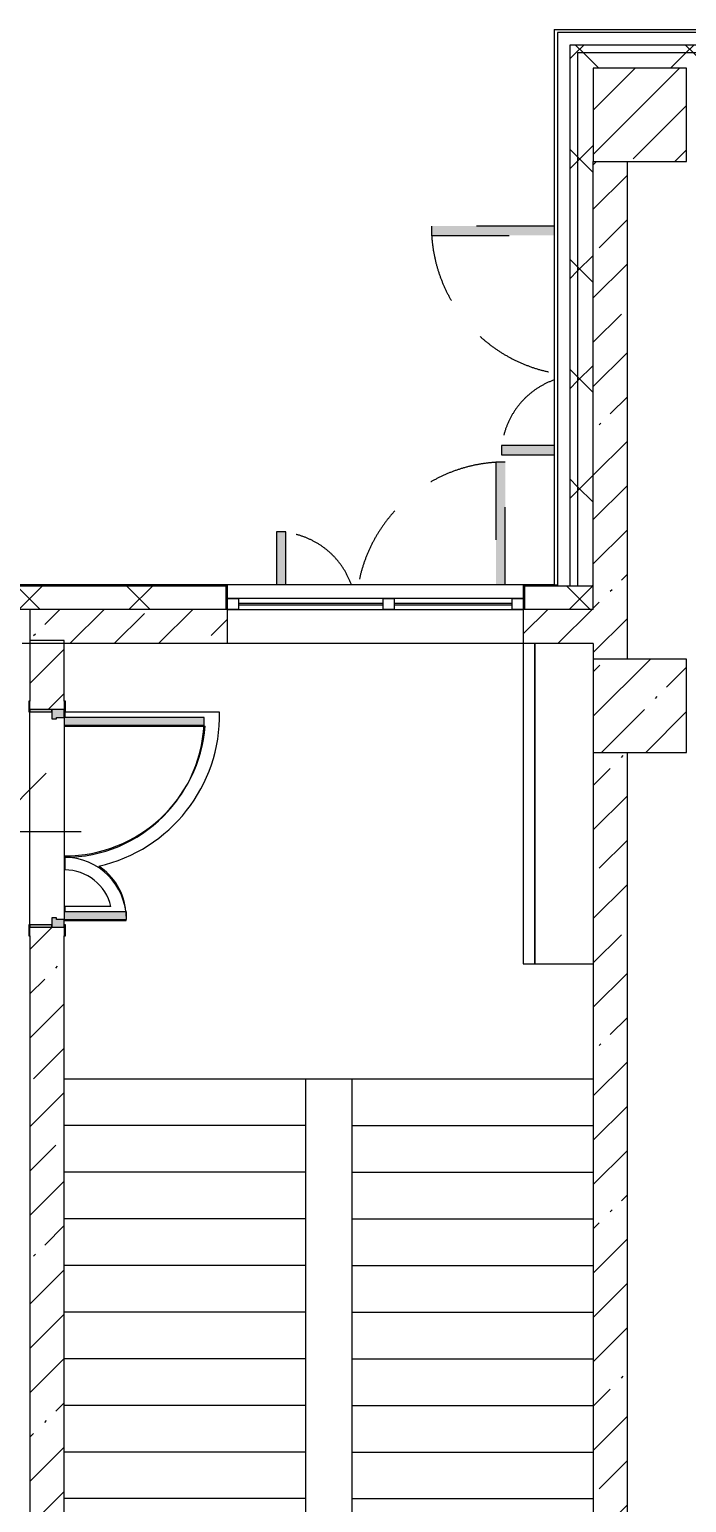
# Model space of a CAD drawing. Header units: millimetres. Extents: x 81633 to 280618, y -8553 to 29000.
# Drawn here: x 184039 to 188262, y 17875 to 27350 of the extents above; entities that cross this region are included whole.
import ezdxf

# ---------------------------------------------------------------- set-up
doc = ezdxf.new("R2010")
doc.units = ezdxf.units.MM
doc.linetypes.add('200_ШТРИХ__ш1_п0_6_', pattern=[800, 500, -300])
for name, color, linetype, lineweight in [('A-ANNO-DIMS', 7, 'Continuous', 9), ('A-ANNO-DIMS-500', 7, 'Continuous', 9), ('A-DETL-MBND-1', 7, '200_ШТРИХ__ш1_п0_6_', 9), ('A-GLAZ-3', 7, 'Continuous', 5), ('A-WALL', 7, 'Continuous', 9), ('A-WALL-2', 7, 'Continuous', 5), ('I-WALL-5', 7, 'Continuous', 5), ('S-COLS-2', 7, 'Continuous', 5), ('S-STRS-2', 7, 'Continuous', 5)]:
    doc.layers.add(name, color=color, linetype=linetype, lineweight=lineweight)
for name, color, linetype, lineweight, true_color in [('A-DOOR-4', 7, 'Continuous', 5, 0xe2e2e2), ('A-DOOR-5', 7, 'Continuous', 5, 0xaaaaaa), ('A-DOOR-FRAM-2', 7, 'Continuous', 5, 0xe2e2e2), ('A-DOOR-FRAM-4', 7, 'Continuous', 5, 0xaaaaaa), ('A-FLOR-2', 7, 'Continuous', 5, 0xaaaaaa)]:
    doc.layers.add(name, color=color, linetype=linetype, lineweight=lineweight, true_color=true_color)
doc.styles.add('ISOCPEUR_2', font='isocpeur.ttf', dxfattribs={"width": 0.9, "height": 1000})
doc.dimstyles.new('ISO-2_0_0_9К_Средний_округл2_1', dxfattribs={"dimscale": 304.8, "dimtxt": 995.981176, "dimasz": 2.46063, "dimexe": 1.968504, "dimexo": 0, "dimgap": 0, "dimtad": 1, "dimdec": 0, "dimrnd": 10, "dimzin": 0, "dimdsep": 46, "dimtxsty": 'ISOCPEUR_2', "dimblk1": 'OBLIQUE', "dimblk2": 'OBLIQUE', "dimsah": 1, "dimcen": 0.09, "dimdle": 1.968504, "dimazin": 0, "dimtfac": 1, "dimtdec": 4, "dimtix": 1, "dimtmove": 0, "dimatfit": 3, "dimfxl": 1, "dimtvp": 1, "dimtolj": 1, "dimtzin": 0, "dimarcsym": 2})
pattern_1 = [(45, (145501.93, 0), (-285.123, 285.123), []), (45, (145787.05, 0), (-285.123, 285.123), [504.031, -100.806, 16.764, -84.042])]
pattern_2 = [(45, (145501.93, 0), (-353.5534, 353.5534), []), (135, (145501.93, 0), (-353.5534, -353.5534), [])]

# ---------------------------------------------------------------- blocks, each defined once
blk = doc.blocks.new('BSC_Колонна _Прямоугольная - 600х600-V111-2_3_3_птичка')
at = {"layer": 'S-COLS-2'}
h = blk.add_hatch(dxfattribs=at)
h.set_pattern_fill('FP_94', color=256, style=0, pattern_type=2)
h.set_pattern_definition([(45, (-42460, -26800), (-285.123, 285.123), []), (45, (-42174.88, -26800), (-285.123, 285.123), [504.031, -100.806, 16.764, -84.042])])
h.paths.add_polyline_path([(-300, -300), (300, -300), (300, 300), (-300, 300), (-300, 143.4)])
for p, q in [((300, 300), (-300, 300)), ((-300, 300), (-300, -300)), ((300, -300), (300, 300)), ((-300, -300), (300, -300))]:
    blk.add_line(p, q, dxfattribs=at)
blk = doc.blocks.new('BSC_Колонна _Прямоугольная - 600х600-V125-2_3_3_птичка')
at = {"layer": 'S-COLS-2'}
h = blk.add_hatch(dxfattribs=at)
h.set_pattern_fill('FP_105', color=256, style=0, pattern_type=2)
h.set_pattern_definition([(45, (-42460, -23000), (-285.123, 285.123), []), (45, (-42174.88, -23000), (-285.123, 285.123), [504.031, -100.806, 16.764, -84.042])])
h.paths.add_polyline_path([(-300, -300), (300, -300), (300, 300), (-300, 300)])
for p, q in [((300, 300), (-300, 300)), ((-300, 300), (-300, -300)), ((300, -300), (300, 300)), ((-300, -300), (300, -300))]:
    blk.add_line(p, q, dxfattribs=at)
blk = doc.blocks.new('120_Окно_СКБ_2Ст - 120_Окно_СКБ_2Ст 1900х2400 глухое-23537524-2_3_3_птичка')
at = {"layer": 'A-GLAZ-3'}
for p, q in [((-950, 5), (-950, 75)), ((-950, 75), (-880, 75)), ((950, 75), (-950, 75)), ((-880, 5), (-950, 5)), ((-950, 5), (950, 5)), ((-880, 75), (-880, 5)), ((-120, 45), (-880, 45)), ((-120, 35), (-880, 35)), ((-120, 5), (-120, 75)), ((-120, 75), (-50, 75)), ((-50, 5), (-120, 5)), ((-50, 75), (-50, 5)), ((880, 45), (-50, 45)), ((880, 35), (-50, 35)), ((880, 5), (880, 75)), ((880, 75), (950, 75)), ((950, 5), (880, 5)), ((950, 75), (950, 5))]:
    blk.add_line(p, q, dxfattribs=at)
blk = doc.blocks.new('110_Дверь_СКБ_2Ст_Наружная - ДН-1_л__ Двухстворчатая 1350 х3200 _ЛК_ в свету с верхним остеклением 2-22448815-2_3_3_птичка')
at = {"layer": 'A-DETL-MBND-1'}
for points in [[(754.5, 79.3), (754.5, 869), (694.5, 869), (694.5, 79.3)], [(-655.5, 79.3), (-655.5, 419), (-715.5, 419), (-715.5, 79.3)]]:
    blk.add_hatch(color=256, dxfattribs=at).paths.add_polyline_path(points)
for p, q in [((754.5, 869), (694.5, 869)), ((694.5, 869), (694.5, 79.3)), ((754.5, 79.3), (754.5, 869)), ((-715.5, 419), (-715.5, 79.3)), ((-655.5, 419), (-715.5, 419)), ((-655.5, 79.3), (-655.5, 419))]:
    blk.add_line(p, q, dxfattribs=at)
for centre, radius, start, end in [((754.5, -91), 960, 90, 169.72024), ((-715.5, -91), 510, 19.63052, 90)]:
    blk.add_arc(centre, radius, start, end, dxfattribs=at)
blk = doc.blocks.new('110_Дверь_СКБ_2Ст - Д-1 Лестничная клетка EIS60-24280000-2_3_3_птичка')
at = {"layer": 'A-DOOR-4'}
for points in [[(-637.5, 1010), (-637.5, 110), (-587.5, 110), (-587.5, 1010)], [(612.5, 510), (612.5, 110), (662.5, 110), (662.5, 510)], [(712.5, 30), (697.5, 30), (697.5, -110), (712.5, -110)]]:
    blk.add_hatch(color=256, dxfattribs=at).paths.add_polyline_path(points)
h = blk.add_hatch(color=256, dxfattribs=at)
h.paths.add_polyline_path([(662.5, 110), (662.5, 60), (652.5, 60), (652.5, 30), (712.5, 30), (712.5, 110)])
h.paths.add_polyline_path([(-637.5, 110), (-687.5, 110), (-687.5, 30), (-627.5, 30), (-627.5, 60), (-637.5, 60)])
at = {"layer": 'A-DOOR-FRAM-2'}
for points in [[(-742.5, 118), (-742.5, 110), (-672.5, 110), (-672.5, 118)], [(697.5, 118), (697.5, 110), (767.5, 110), (767.5, 118)], [(-672.5, 30), (-687.5, 30), (-687.5, -110), (-672.5, -110)], [(-672.5, -110), (-742.5, -110), (-742.5, -118), (-672.5, -118)], [(697.5, -110), (697.5, -118), (767.5, -118), (767.5, -110)]]:
    blk.add_hatch(color=256, dxfattribs=at).paths.add_polyline_path(points)
at = {"layer": 'A-DOOR-5'}
for p, q in [((-637.5, 1010), (-637.5, 110)), ((-587.5, 1010), (-637.5, 1010)), ((-587.5, 110), (-587.5, 1010)), ((662.5, 510), (612.5, 510)), ((612.5, 510), (612.5, 110)), ((662.5, 110), (662.5, 510)), ((-637.5, 110), (-587.5, 110)), ((612.5, 110), (662.5, 110))]:
    blk.add_line(p, q, dxfattribs=at)
for centre, radius, start, end in [((-637.5, 110), 900, 0, 90), ((662.5, 110), 400, 90, 180)]:
    blk.add_arc(centre, radius, start, end, dxfattribs=at)
at = {"layer": 'A-DOOR-FRAM-4'}
for p, q in [((-672.5, 118), (-742.5, 118)), ((-742.5, 118), (-742.5, 110)), ((-742.5, 110), (-672.5, 110)), ((-637.5, 110), (-687.5, 110)), ((-687.5, 110), (-687.5, 30)), ((-672.5, 110), (-672.5, 118)), ((-637.5, 60), (-637.5, 110)), ((662.5, 110), (662.5, 60)), ((712.5, 110), (662.5, 110)), ((767.5, 118), (697.5, 118)), ((697.5, 118), (697.5, 110)), ((697.5, 110), (767.5, 110)), ((712.5, 30), (712.5, 110)), ((767.5, 110), (767.5, 118)), ((-687.5, 30), (-627.5, 30)), ((-672.5, 30), (-687.5, 30)), ((-687.5, 30), (-687.5, -110)), ((-672.5, -110), (-672.5, 30)), ((-627.5, 60), (-637.5, 60)), ((-627.5, 30), (-627.5, 60)), ((662.5, 60), (652.5, 60)), ((652.5, 60), (652.5, 30)), ((652.5, 30), (712.5, 30)), ((712.5, 30), (697.5, 30)), ((697.5, 30), (697.5, -110)), ((712.5, -110), (712.5, 30)), ((-672.5, -110), (-742.5, -110)), ((-742.5, -110), (-742.5, -118)), ((-742.5, -118), (-672.5, -118)), ((-687.5, -110), (-672.5, -110)), ((-672.5, -118), (-672.5, -110)), ((697.5, -110), (712.5, -110)), ((767.5, -110), (697.5, -110)), ((697.5, -110), (697.5, -118)), ((697.5, -118), (767.5, -118)), ((767.5, -118), (767.5, -110))]:
    blk.add_line(p, q, dxfattribs=at)
blk = doc.blocks.new('110_Дверь_СКБ_2Ст_Наружная - ДН-1_л__ Двухстворчатая 1350 х3200 _ЛК_ в свету с верхним остеклением EI30-23529464-2_3_3_птичка')
at = {"layer": 'A-DETL-MBND-1'}
for points in [[(694.5, 915), (694.5, 125), (754.5, 125), (754.5, 915)], [(-715.5, 125), (-655.5, 125), (-655.5, 465), (-715.5, 465)]]:
    blk.add_hatch(color=256, dxfattribs=at).paths.add_polyline_path(points)
for p, q in [((754.5, 915), (694.5, 915)), ((694.5, 915), (694.5, 125)), ((754.5, 125), (754.5, 915)), ((-715.5, 465), (-715.5, 125)), ((-655.5, 465), (-715.5, 465)), ((-655.5, 125), (-655.5, 465))]:
    blk.add_line(p, q, dxfattribs=at)
for centre, radius, start, end in [((754.5, -45), 960, 90, 169.73704), ((-715.5, -45), 510, 19.59844, 90)]:
    blk.add_arc(centre, radius, start, end, dxfattribs=at)
blk = doc.blocks.new('Зашивка приборов отопления28 - Зашивка приборов отопления-33322877-2_3_3_птичка')
at = {"layer": 'A-WALL-2'}
for p, q in [((75401, 485.9), (73341, 485.9)), ((73341, 485.9), (73341, 410.9)), ((73341, 410.9), (73341, 35.9)), ((73341, 410.9), (75401, 410.9)), ((75401, 410.9), (73341.4, 410.9)), ((73341.4, 410.9), (73341.4, 35.9))]:
    blk.add_line(p, q, dxfattribs=at)
blk = doc.blocks.new('DIMBLOCK75-2_3_3_птичка')
at = {"layer": 'A-ANNO-DIMS-500'}
for p, q in [((183771.9, 22721.3), (183771.9, 21591)), ((183771.9, 22191), (183771.9, 22721.3)), ((179111.9, 22600), (179111.9, 21591)), ((179111.9, 22191), (179111.9, 22600)), ((178511.9, 22191), (184371.9, 22191))]:
    blk.add_line(p, q, dxfattribs=at)
at = {"layer": 'A-ANNO-DIMS-500', "lineweight": 20}
for p, q in [((179111.9, 22191), (179486.9, 22566)), ((183771.9, 22191), (184146.9, 22566)), ((179111.9, 22191), (178736.9, 21816)), ((183771.9, 22191), (183396.9, 21816))]:
    blk.add_line(p, q, dxfattribs=at)
at = {"layer": 'A-ANNO-DIMS-500', "color": 0, "insert": (180129.9, 23497.4), "char_height": 1000, "width": 3148.833, "attachment_point": 1, "line_spacing_factor": 1.149209, "style": 'ISOCPEUR_2'}
blk.add_mtext('4660', dxfattribs=at)
blk = doc.blocks.new('_Oblique')
at = {"color": 0, "linetype": 'ByBlock', "lineweight": -2}
blk.add_line((-0.5, -0.5), (0.5, 0.5), dxfattribs=at)

msp = doc.modelspace()

# ---------------------------------------------------------------- hatches: boundary and pattern name
at = {"layer": 'A-WALL-2'}
h = msp.add_hatch(dxfattribs=at)
h.set_pattern_fill('FP_80', color=256, style=0, pattern_type=2)
h.set_pattern_definition(pattern_2)
h.paths.add_polyline_path([(230361.9, 27200), (230361.9, 27250), (225851.9, 27250), (225851.9, 27200), (226710.8, 27200)])
h.paths.add_polyline_path([(222546.9, 27200), (223351.9, 27200), (223351.9, 27250), (221841.9, 27250), (221841.9, 27200)])
h.paths.add_polyline_path([(211661.9, 27200), (213461.9, 27200), (213461.9, 27250), (211661.9, 27250)])
h.paths.add_polyline_path([(210055.1, 27200), (210761.9, 27200), (210761.9, 27250), (209681.9, 27250), (209681.9, 27200)])
h.paths.add_polyline_path([(218383, 27200), (219741.9, 27200), (219741.9, 27250), (214361.9, 27250), (214361.9, 27200), (216301, 27200)])
h.paths.add_polyline_path([(199362.1, 27200), (200511.8, 27200), (200511.8, 27250), (199362.1, 27250)])
h.paths.add_polyline_path([(195481.4, 27200), (196262.1, 27200), (196262.1, 27250), (195162.2, 27250), (195162.2, 27200)])
h.paths.add_polyline_path([(201411.8, 27200), (202661.9, 27200), (202661.9, 27250), (201411.8, 27250)])
h.paths.add_polyline_path([(206257.1, 27200), (206541.9, 27200), (206541.9, 27250), (205361.9, 27250), (205361.9, 27200), (205891.2, 27200)])
h.paths.add_polyline_path([(193399.4, 27200), (194262.2, 27200), (194262.2, 27250), (193008.9, 27250), (193008.9, 27200)])
h.paths.add_polyline_path([(189235.5, 27200), (189908.9, 27200), (189908.9, 27250), (187511.9, 27250), (187511.9, 27200), (187561.9, 27200)])
h = msp.add_hatch(dxfattribs=at)
h.set_pattern_fill('FP_80', color=256, style=0, pattern_type=2)
h.set_pattern_definition(pattern_2)
h.paths.add_polyline_path([(187561.9, 23770), (187561.9, 27200), (187511.9, 27200), (187511.9, 23770)])
h = msp.add_hatch(dxfattribs=at)
h.set_pattern_fill('FP_80', color=256, style=0, pattern_type=2)
h.set_pattern_definition(pattern_2)
h.paths.add_polyline_path([(229701.9, 27100), (230361.9, 27100), (230361.9, 27200), (225851.9, 27200), (225851.9, 27100), (226710.8, 27100)])
h.paths.add_polyline_path([(210761.9, 27100), (210761.9, 27200), (209681.9, 27200), (209681.9, 27100), (210457.1, 27100)])
h.paths.add_polyline_path([(212137.1, 27100), (213461.9, 27100), (213461.9, 27200), (211661.9, 27200), (211661.9, 27100)])
h.paths.add_polyline_path([(223351.9, 27100), (223351.9, 27200), (221841.9, 27200), (221841.9, 27100), (222751.9, 27100)])
h.paths.add_polyline_path([(215811.9, 27100), (219741.9, 27100), (219741.9, 27200), (214361.9, 27200), (214361.9, 27100)])
h.paths.add_polyline_path([(206541.9, 27100), (206541.9, 27200), (205361.9, 27200), (205361.9, 27100), (206257.1, 27100)])
h.paths.add_polyline_path([(201727.3, 27100), (202661.9, 27100), (202661.9, 27200), (201411.8, 27200), (201411.8, 27100)])
h.paths.add_polyline_path([(199645.3, 27100), (200511.8, 27100), (200511.8, 27200), (199362.1, 27200), (199362.1, 27100)])
h.paths.add_polyline_path([(187561.9, 27100), (189908.9, 27100), (189908.9, 27200), (187561.9, 27200)])
h.paths.add_polyline_path([(195866.7, 27100), (196262.1, 27100), (196262.1, 27200), (195162.2, 27200), (195162.2, 27100), (195481.4, 27100)])
h.paths.add_polyline_path([(193399.4, 27100), (194262.2, 27100), (194262.2, 27200), (193008.9, 27200), (193008.9, 27100)])
h = msp.add_hatch(dxfattribs=at)
h.set_pattern_fill('FP_80', color=256, style=0, pattern_type=2)
h.set_pattern_definition(pattern_2)
h.paths.add_polyline_path([(187661.9, 23770), (187661.9, 27100), (187561.9, 27100), (187561.9, 23770)])
h = msp.add_hatch(dxfattribs=at)
h.set_pattern_fill('FP_80', color=256, style=0, pattern_type=2)
h.set_pattern_definition(pattern_2)
h.paths.add_polyline_path([(187661.9, 23620), (187661.9, 23770), (187219.9, 23770), (187219.9, 23620)])
h.paths.add_polyline_path([(179361.9, 23620), (180061.9, 23620), (180061.9, 23770), (179341.9, 23770), (179346.2, 23620)])
h.paths.add_polyline_path([(184041.9, 23620), (185303.9, 23620), (185303.9, 23770), (183161.9, 23770), (183161.9, 23620), (184030.6, 23620)])
at = {"layer": 'I-WALL-5'}
h = msp.add_hatch(dxfattribs=at)
h.set_pattern_fill('FP_88', color=256, style=0, pattern_type=2)
h.set_pattern_definition(pattern_1)
h.paths.add_polyline_path([(187881.9, 23300), (187881.9, 26500), (187661.9, 26500), (187661.9, 23300)])
h = msp.add_hatch(dxfattribs=at)
h.set_pattern_fill('FP_88', color=256, style=0, pattern_type=2)
h.set_pattern_definition(pattern_1)
h.paths.add_polyline_path([(187211.9, 23400), (187661.9, 23400), (187661.9, 23620), (187211.9, 23620)])
h.paths.add_polyline_path([(185071.6, 23400), (185311.9, 23400), (185306.9, 23620), (184041.9, 23620), (184041.9, 23400)])
h = msp.add_hatch(dxfattribs=at)
h.set_pattern_fill('FP_88', color=256, style=0, pattern_type=2)
h.set_pattern_definition(pattern_1)
h.paths.add_polyline_path([(184261.9, 10450), (184261.9, 12125), (184041.9, 12125), (184041.9, 10450)])
h.paths.add_polyline_path([(184261.9, 13525), (184261.9, 21575), (184041.9, 21575), (184041.9, 13525), (184211.9, 13525)])
h.paths.add_polyline_path([(184181.9, 22975), (184261.9, 22975), (184261.9, 23420.3), (184041.9, 23420.3), (184041.9, 22975)])
h = msp.add_hatch(dxfattribs=at)
h.set_pattern_fill('FP_88', color=256, style=0, pattern_type=2)
h.set_pattern_definition(pattern_1)
h.paths.add_polyline_path([(187661.9, 17300), (187881.9, 17300), (187881.9, 22700), (187661.9, 22700), (187661.9, 17477.2)])

# ---------------------------------------------------------------- linework, layer by layer
at = {"layer": 'A-DETL-MBND-1'}
msp.add_line((184041.9, 23619.7), (183991.9, 23619.7), dxfattribs=at)
at = {"layer": 'A-FLOR-2'}
for p, q in [((184041.9, 23400), (183991.9, 23400)), ((185260.1, 22959.2), (184265.3, 22959.2)), ((184265.3, 22959.2), (184265.3, 22925)), ((184265.3, 22869.2), (185167.6, 22869.2)), ((184265.3, 22034.2), (184265.3, 21944.2)), ((184562.5, 21708.1), (184265.3, 21708.1)), ((184265.3, 21708.1), (184265.3, 21675)), ((184265.3, 21625), (184265.3, 21618.1)), ((184265.3, 21618.1), (184659.8, 21618.1))]:
    msp.add_line(p, q, dxfattribs=at)
for centre, radius, start, end in [((184265.3, 22939.2), 995, 282.67054, 1.1511), ((184265.3, 22939.2), 905, 270, 355.56313), ((184265.3, 21639.2), 305, 13.0427, 90), ((184265.3, 21639.2), 395, 5.20117, 56.45952), ((184265.3, 21639.2), 395, 356.92799, 357.93552)]:
    msp.add_arc(centre, radius, start, end, dxfattribs=at)
at = {"layer": 'A-WALL'}
for p, q in [((187431.9, 27330), (187431.9, 23770)), ((189908.9, 27330), (187431.9, 27330)), ((187511.9, 27250), (187511.9, 23770)), ((189908.9, 27250), (187511.9, 27250)), ((187561.9, 27200), (187561.9, 23770)), ((189908.9, 27200), (187561.9, 27200)), ((185306.9, 23773), (183161.9, 23773)), ((185303.9, 23770), (183161.9, 23770)), ((185303.9, 23620), (185303.9, 23770)), ((185306.9, 23620), (185306.9, 23773)), ((187216.9, 23773), (187216.9, 23620)), ((187431.9, 23773), (187216.9, 23773)), ((187219.9, 23770), (187219.9, 23620)), ((187661.9, 23770), (187219.9, 23770)), ((187411.9, 23778), (187431.9, 23778)), ((185311.9, 23620), (184041.9, 23620)), ((187661.9, 23620), (187211.9, 23620))]:
    msp.add_line(p, q, dxfattribs=at)
at = {"layer": 'A-WALL-2'}
for p, q in [((187411.9, 27350), (187411.9, 23778)), ((187411.9, 27350), (195162.2, 27350)), ((187661.9, 23620), (187661.9, 26500)), ((187411.9, 23778), (179361.9, 23778)), ((185311.9, 23620), (185311.9, 23778)), ((187211.9, 23778), (187211.9, 23620)), ((184041.9, 23620), (179341.9, 23620))]:
    msp.add_line(p, q, dxfattribs=at)
at = {"layer": 'I-WALL-5'}
for p, q in [((187881.9, 23300), (187881.9, 26500)), ((184041.9, 23620), (184041.9, 23030)), ((185311.9, 23400), (185311.9, 23620)), ((187211.9, 23620), (187211.9, 23400)), ((184261.9, 23420.3), (184041.9, 23420.3)), ((184261.9, 23030), (184261.9, 23420.3)), ((187661.9, 23400), (184041.9, 23400)), ((187661.9, 23400), (187661.9, 23300)), ((184041.9, 21590), (184041.9, 22960)), ((184261.9, 22875), (184261.9, 21675)), ((187661.9, 22700), (187661.9, 17300)), ((187881.9, 17300), (187881.9, 22700)), ((184041.9, 21520), (184041.9, 13580)), ((184261.9, 15200), (184261.9, 21520))]:
    msp.add_line(p, q, dxfattribs=at)
at = {"layer": 'S-STRS-2'}
for p, q in [((184261.9, 22875), (184261.9, 21675)), ((184261.9, 20600), (186111.9, 20600)), ((185811.9, 20600), (185811.9, 20300)), ((186111.9, 20600), (187661.9, 20600)), ((186111.9, 20300), (186111.9, 20600)), ((186111.9, 20600), (187661.9, 20600)), ((185811.9, 20300), (184261.9, 20300)), ((185811.9, 20300), (184261.9, 20300)), ((185811.9, 20300), (185811.9, 20000)), ((186111.9, 20000), (186111.9, 20300)), ((186111.9, 20300), (187661.9, 20300)), ((186111.9, 20300), (187661.9, 20300)), ((185811.9, 20000), (184261.9, 20000)), ((185811.9, 20000), (184261.9, 20000)), ((185811.9, 20000), (185811.9, 19700)), ((186111.9, 19700), (186111.9, 20000)), ((186111.9, 20000), (187661.9, 20000)), ((186111.9, 20000), (187661.9, 20000)), ((185811.9, 19700), (184261.9, 19700)), ((185811.9, 19700), (184261.9, 19700)), ((185811.9, 19700), (185811.9, 19400)), ((186111.9, 19400), (186111.9, 19700)), ((186111.9, 19700), (187661.9, 19700)), ((186111.9, 19700), (187661.9, 19700)), ((185811.9, 19400), (184261.9, 19400)), ((185811.9, 19400), (184261.9, 19400)), ((185811.9, 19400), (185811.9, 19100)), ((186111.9, 19100), (186111.9, 19400)), ((186111.9, 19400), (187661.9, 19400)), ((186111.9, 19400), (187661.9, 19400)), ((185811.9, 19100), (184261.9, 19100)), ((185811.9, 19100), (184261.9, 19100)), ((185811.9, 19100), (185811.9, 18800)), ((186111.9, 18800), (186111.9, 19100)), ((186111.9, 19100), (187661.9, 19100)), ((186111.9, 19100), (187661.9, 19100)), ((185811.9, 18800), (184261.9, 18800)), ((185811.9, 18800), (184261.9, 18800)), ((185811.9, 18800), (185811.9, 18500)), ((186111.9, 18500), (186111.9, 18800)), ((186111.9, 18800), (187661.9, 18800)), ((186111.9, 18800), (187661.9, 18800)), ((185811.9, 18500), (184261.9, 18500)), ((185811.9, 18500), (184261.9, 18500)), ((185811.9, 18500), (185811.9, 18200)), ((186111.9, 18200), (186111.9, 18500)), ((186111.9, 18500), (187661.9, 18500)), ((186111.9, 18500), (187661.9, 18500)), ((185811.9, 18200), (184261.9, 18200)), ((185811.9, 18200), (184261.9, 18200)), ((185811.9, 18200), (185811.9, 17900)), ((186111.9, 17900), (186111.9, 18200)), ((186111.9, 18200), (187661.9, 18200)), ((186111.9, 18200), (187661.9, 18200)), ((185811.9, 17900), (184261.9, 17900)), ((185811.9, 17900), (184261.9, 17900)), ((185811.9, 17900), (185811.9, 17600)), ((186111.9, 17600), (186111.9, 17900)), ((186111.9, 17900), (187661.9, 17900)), ((186111.9, 17900), (187661.9, 17900))]:
    msp.add_line(p, q, dxfattribs=at)

# ---------------------------------------------------------------- block references
at = {"layer": 'A-DETL-MBND-1', "rotation": 89.9999999999999}
msp.add_blockref('110_Дверь_СКБ_2Ст_Наружная - ДН-1_л__ Двухстворчатая 1350 х3200 _ЛК_ в свету с верхним остеклением EI30-23529464-2_3_3_птичка', (187536.9, 25330.5), dxfattribs=at)
at = {"layer": 'A-DETL-MBND-1'}
msp.add_blockref('110_Дверь_СКБ_2Ст_Наружная - ДН-1_л__ Двухстворчатая 1350 х3200 _ЛК_ в свету с верхним остеклением 2-22448815-2_3_3_птичка', (186342.4, 23698.7), dxfattribs=at)
at = {"layer": 'A-DOOR-5', "rotation": 269.9999999999999}
msp.add_blockref('110_Дверь_СКБ_2Ст - Д-1 Лестничная клетка EIS60-24280000-2_3_3_птичка', (184151.9, 22287.5), dxfattribs=at)
at = {"layer": 'A-GLAZ-3', "rotation": 180}
msp.add_blockref('120_Окно_СКБ_2Ст - 120_Окно_СКБ_2Ст 1900х2400 глухое-23537524-2_3_3_птичка', (186261.9, 23695), dxfattribs=at)
at = {"layer": 'A-WALL-2', "rotation": 89.9999999999998}
msp.add_blockref('Зашивка приборов отопления28 - Зашивка приборов отопления-33322877-2_3_3_птичка', (187697.8, -52001), dxfattribs=at)
at = {"layer": 'S-COLS-2'}
for name, p in [('BSC_Колонна _Прямоугольная - 600х600-V111-2_3_3_птичка', (187961.9, 26800)), ('BSC_Колонна _Прямоугольная - 600х600-V125-2_3_3_птичка', (187961.9, 23000))]:
    msp.add_blockref(name, p, dxfattribs=at)

# ---------------------------------------------------------------- dimensions: what is measured, and where the dimension line sits
at = {"layer": 'A-ANNO-DIMS'}
dim = msp.add_linear_dim(base=(183771.9, 22191), p1=(179111.9, 22600), p2=(183771.9, 22721.3), dimstyle='ISO-2_0_0_9К_Средний_округл2_1', override={"dimpost": '<>', "dimfxl": 4661.578965}, dxfattribs=at)
dim.commit()
dim.dimension.update_dxf_attribs({"geometry": 'DIMBLOCK75-2_3_3_птичка', "text_midpoint": (181441.9, 22691)})

doc.saveas('drawing.dxf')
